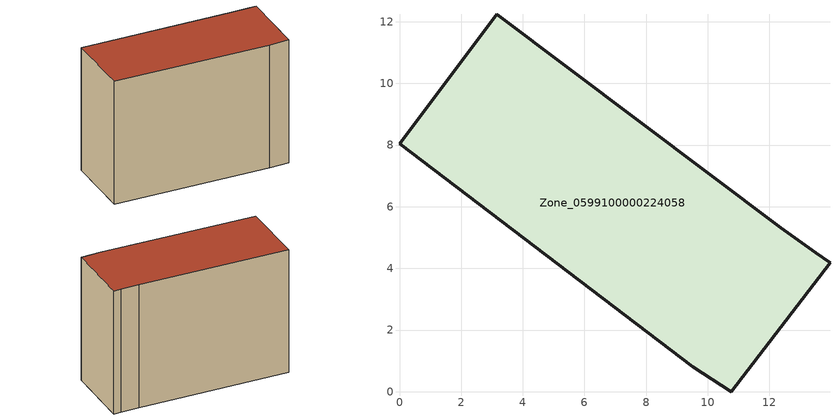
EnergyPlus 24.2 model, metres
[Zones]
Zone_0599100000224058
 floor ground (C_G): 0,8.05 3.15,12.24 12.37,5.32 13.5,4.5 13.97,4.18 10.77,0 9.51,0.81 z0
 wall outside (C_F): 9.51,0.81 10.77,0 13.97,4.18 13.5,4.5 12.37,5.32 3.15,12.24 0,8.05 9.51,0.81 z0:9.79
 roof outside (C_R): 3.15,12.24 0,8.05 9.51,0.81 10.77,0 13.97,4.18 13.5,4.5 12.37,5.32 z9.79
[BUILDING]
Pand.0599100000224058: North Axis=0; Terrain=City; Loads Convergence Tolerance Value=0.04; Temperature Convergence Tolerance Value=0.4; Solar Distribution=FullExterior; Maximum Number of Warmup Days=25; Minimum Number of Warmup Days=1
[Site:Location]
Rotterdam.The.Hague.AP_ZH_NLD Design_Conditions: Latitude=51.96; Longitude=4.45; Time Zone=1; Elevation=-4.5
[SITE:GROUNDTEMPERATURE:BUILDINGSURFACE]
18, 18, 18, 18, 18, 18, 18, 18, 18, 18, 18, 18
[MATERIAL] Thermal Absorptance=0.9; Solar Absorptance=0.7; Visible Absorptance=0.7
Name | Roughness | Thickness | Conductivity | Density | Specific Heat
G.TI.1946 | MediumSmooth | 0.15 | 1 | 540 | 1210
F.TI.1946 | Rough | 0.3 | 0.857143 | 1920 | 840
R.TI.1946 | MediumRough | 0.2 | 0.1 | 1500 | 1000
[CONSTRUCTION]
C_G: G.TI.1946
C_F: F.TI.1946
C_R: R.TI.1946
[ZONE]
Zone_0599100000224058: Type=1; Multiplier=1; Ceiling Height=Autocalculate; Volume=Autocalculate; Floor Area=autocalculate; Part of Total Floor Area=Yes
[ZONEINFILTRATION:DESIGNFLOWRATE]
Infil_Zone_0599100000224058: Zone or ZoneList or Space or SpaceList=Zone_0599100000224058; Schedule=AlwaysOn; Design Flow Rate Calculation Method=Flow/Area; Flow Rate per Floor Area=0.003; Constant Term Coefficient=1; Temperature Term Coefficient=0; Velocity Term Coefficient=0; Velocity Squared Term Coefficient=0
[HVACTEMPLATE:ZONE:IDEALLOADSAIRSYSTEM]
Zone_0599100000224058: Maximum Heating Supply Air Temperature=50; Minimum Cooling Supply Air Temperature=13; Maximum Heating Supply Air Humidity Ratio=0.0156; Minimum Cooling Supply Air Humidity Ratio=0.0077; Heating Limit=NoLimit; Cooling Limit=NoLimit; Dehumidification Control Type=ConstantSensibleHeatRatio; Cooling Sensible Heat Ratio=0.7; Dehumidification Setpoint=60; Humidification Control Type=None; Humidification Setpoint=30; Outdoor Air Method=None; Outdoor Air Flow Rate per Person=0.00944; Outdoor Air Flow Rate per Zone Floor Area=0; Outdoor Air Flow Rate per Zone=0; Demand Controlled Ventilation Type=None; Outdoor Air Economizer Type=NoEconomizer; Heat Recovery Type=None; Sensible Heat Recovery Effectiveness=0.7; Latent Heat Recovery Effectiveness=0.65
[ZONECONTROL:THERMOSTAT]
ThermostatControl_Zone_0599100000224058: Zone or ZoneList=Zone_0599100000224058; Control Type Schedule=DualSetpointControlType; Control 1=Thermostat_Zone_0599100000224058; Temperature Difference Between Cutout And Setpoint=0
[THERMOSTATSETPOINT:DUALSETPOINT]
Thermostat_Zone_0599100000224058: Heating Setpoint Temperature Schedule=HeatingSetpoint_Zone_0599100000224058; Cooling Setpoint Temperature Schedule=CoolingSetpoint_Zone_0599100000224058
[SCHEDULE:COMPACT]
HeatingSetpoint_Zone_0599100000224058: Through: 12/31, For: AllDays, Until: 24:00, 21
CoolingSetpoint_Zone_0599100000224058: Through: 12/31, For: AllDays, Until: 24:00, 24
DualSetpointControlType: Through: 12/31, For: AllDays, Until: 24:00, 4
AlwaysOn: Through: 12/31, For: AllDays, Until: 24:00, 1
